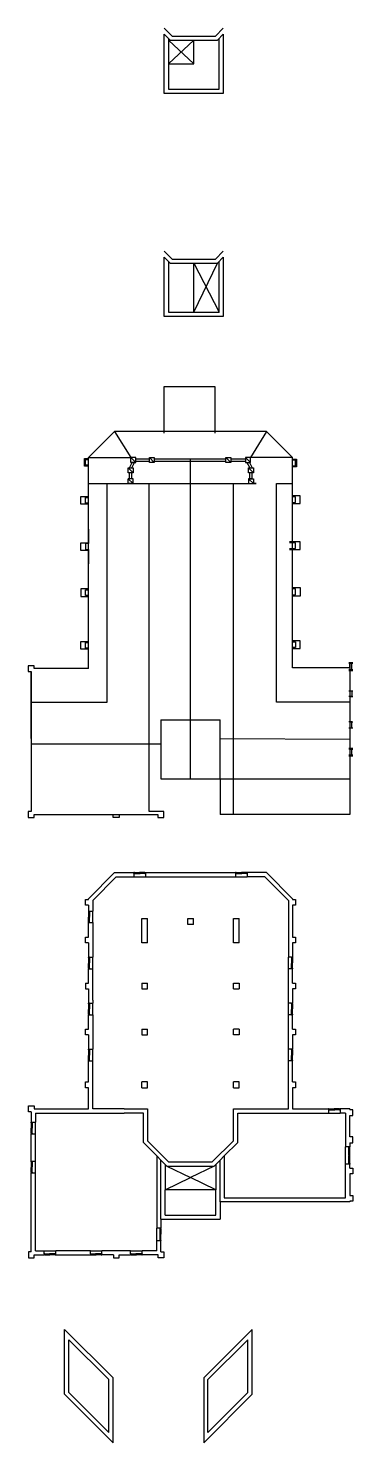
# Model space of a CAD drawing. Extents: x 1960 to 2047, y 2801 to 3019.
# Drawn here: x 2004.8 to 2027.8, y 2918.5 to 3018.9 of the extents above; entities that cross this region are included whole.
import ezdxf

# ---------------------------------------------------------------- set-up
doc = ezdxf.new("R2010")
doc.units = 0

msp = doc.modelspace()

# ---------------------------------------------------------------- linework, layer by layer
for p, q in [((2014.45, 3018.92), (2015, 3018.37)), ((2014.45, 3014.3), (2014.45, 3018.5)), ((2014.45, 3018.5), (2014.87, 3018.07)), ((2018.09, 3018.37), (2018.64, 3018.92)), ((2018.22, 3018.07), (2018.64, 3018.5)), ((2018.64, 3018.5), (2018.64, 3014.3)), ((2014.75, 3018.19), (2014.75, 3014.6)), ((2014.75, 3018.07), (2016.54, 3016.4)), ((2014.75, 3016.4), (2016.54, 3018.07)), ((2014.87, 3018.07), (2018.22, 3018.07)), ((2015, 3018.37), (2018.09, 3018.37)), ((2016.54, 3016.4), (2016.54, 3018.07)), ((2018.34, 3014.6), (2018.34, 3018.19)), ((2014.75, 3016.4), (2016.54, 3016.4)), ((2014.75, 3014.6), (2018.34, 3014.6)), ((2018.64, 3014.3), (2014.45, 3014.3)), ((2018.64, 3014.3), (2018.64, 3014.3)), ((2014.45, 3003.09), (2015, 3002.54)), ((2014.45, 2998.47), (2014.45, 3002.67)), ((2014.45, 3002.67), (2014.87, 3002.24)), ((2014.75, 3002.36), (2014.75, 2998.77)), ((2015, 3002.54), (2018.09, 3002.54)), ((2018.09, 3002.54), (2018.64, 3003.09)), ((2018.64, 3002.67), (2018.22, 3002.24)), ((2018.34, 2998.77), (2018.34, 3002.36)), ((2018.64, 3002.67), (2018.64, 2998.47)), ((2014.87, 3002.24), (2018.22, 3002.24)), ((2016.54, 2998.77), (2016.54, 3002.24)), ((2016.54, 2998.77), (2018.22, 3002.24)), ((2016.54, 3002.24), (2018.34, 2998.77)), ((2018.64, 2998.47), (2014.45, 2998.47)), ((2014.75, 2998.77), (2018.34, 2998.77)), ((2014.45, 2990.18, 40.54), (2014.45, 2993.5, 40.54)), ((2014.45, 2993.5, 40.54), (2018.04, 2993.5, 40.54)), ((2018.04, 2993.5, 40.54), (2018.04, 2990.18, 40.54)), ((2010.91, 2990.3, 40.54), (2009.06, 2988.45, 40.54)), ((2021.71, 2990.3, 40.54), (2010.91, 2990.3, 40.54)), ((2010.91, 2990.3, 40.54), (2012.08, 2988.45, 40.54)), ((2021.71, 2990.3, 40.54), (2020.56, 2988.45, 40.54)), ((2021.71, 2990.3, 40.54), (2023.56, 2988.45, 40.54)), ((2008.79, 2987.84, 40.54), (2008.79, 2988.38, 40.54)), ((2008.79, 2988.38, 40.54), (2009.06, 2988.38, 40.54)), ((2008.86, 2987.91, 40.54), (2008.86, 2988.32, 40.54)), ((2008.86, 2988.32, 40.54), (2009.06, 2988.32, 40.54)), ((2009.06, 2988.32, 40.54), (2009.06, 2988.45, 40.54)), ((2009.06, 2973.47, 40.54), (2009.06, 2988.45, 40.54)), ((2009.06, 2988.45, 40.54), (2012.08, 2988.45, 40.54)), ((2009.06, 2988.32, 40.54), (2009.06, 2988.38, 40.54)), ((2012.08, 2988.1, 40.54), (2012.08, 2988.45, 40.54)), ((2012.08, 2988.45, 40.54), (2012.43, 2988.1, 40.54)), ((2012.43, 2988.45, 40.54), (2012.08, 2988.45, 40.54)), ((2012.43, 2988.1, 40.54), (2012.43, 2988.45, 40.54)), ((2012.43, 2988.36, 40.54), (2013.39, 2988.36, 40.54)), ((2013.39, 2988.1, 40.54), (2013.39, 2988.45, 40.54)), ((2013.39, 2988.45, 40.54), (2013.73, 2988.45, 40.54)), ((2013.73, 2988.1, 40.54), (2013.39, 2988.45, 40.54)), ((2013.73, 2988.45, 40.54), (2013.73, 2988.28, 40.54)), ((2013.73, 2988.45, 40.54), (2013.73, 2988.1, 40.54)), ((2013.73, 2988.36, 40.54), (2018.82, 2988.36, 40.54)), ((2013.73, 2988.28, 40.54), (2013.73, 2988.1, 40.54)), ((2016.31, 2965.64, 40.54), (2016.31, 2988.33, 40.54)), ((2018.82, 2988.1, 40.54), (2018.82, 2988.45, 40.54)), ((2018.82, 2988.45, 40.54), (2019.17, 2988.45, 40.54)), ((2018.82, 2988.45, 40.54), (2019.17, 2988.1, 40.54)), ((2019.17, 2988.45, 40.54), (2019.17, 2988.1, 40.54)), ((2019.17, 2988.45, 40.54), (2019.17, 2988.45, 40.54)), ((2019.17, 2988.36, 40.54), (2020.22, 2988.36, 40.54)), ((2020.22, 2988.45, 40.54), (2020.22, 2988.1, 40.54)), ((2020.56, 2988.45, 40.54), (2020.22, 2988.45, 40.54)), ((2020.22, 2988.45, 40.54), (2020.56, 2988.1, 40.54)), ((2020.56, 2988.1, 40.54), (2020.56, 2988.45, 40.54)), ((2023.56, 2988.45, 40.54), (2020.56, 2988.45, 40.54)), ((2023.56, 2988.33, 40.54), (2023.56, 2988.45, 40.54)), ((2023.56, 2973.53, 40.54), (2023.56, 2988.33, 40.54)), ((2023.56, 2988.33, 40.54), (2023.83, 2988.33, 40.54)), ((2023.83, 2988.33, 40.54), (2023.83, 2987.78, 40.54)), ((2009.06, 2987.84, 40.54), (2008.79, 2987.84, 40.54)), ((2009.06, 2987.91, 40.54), (2008.86, 2987.91, 40.54)), ((2009.06, 2985.61, 40.54), (2009.06, 2987.91, 40.54)), ((2011.88, 2987.36, 40.54), (2011.88, 2987.71, 40.54)), ((2011.88, 2987.71, 40.54), (2012.05, 2987.71, 40.54)), ((2011.88, 2987.71, 40.54), (2012.23, 2987.36, 40.54)), ((2011.88, 2987.71, 40.54), (2012.23, 2987.71, 40.54)), ((2012.05, 2987.36, 40.54), (2011.88, 2987.36, 40.54)), ((2012.23, 2987.36, 40.54), (2011.88, 2987.36, 40.54)), ((2011.97, 2987.71, 40.54), (2012.17, 2988.1, 40.54)), ((2011.97, 2986.94, 40.54), (2011.97, 2987.36, 40.54)), ((2012.05, 2987.71, 40.54), (2012.23, 2987.71, 40.54)), ((2012.08, 2988.1, 40.54), (2012.25, 2988.1, 40.54)), ((2012.43, 2988.1, 40.54), (2012.08, 2988.1, 40.54)), ((2012.14, 2987.71, 40.54), (2012.34, 2988.1, 40.54)), ((2012.14, 2986.94, 40.54), (2012.14, 2987.36, 40.54)), ((2012.23, 2987.71, 40.54), (2012.23, 2987.36, 40.54)), ((2012.25, 2988.1, 40.54), (2012.43, 2988.1, 40.54)), ((2012.43, 2988.19, 40.54), (2013.39, 2988.19, 40.54)), ((2013.73, 2988.1, 40.54), (2013.39, 2988.1, 40.54)), ((2013.73, 2988.19, 40.54), (2018.82, 2988.19, 40.54)), ((2019.17, 2988.1, 40.54), (2018.82, 2988.1, 40.54)), ((2019.17, 2988.19, 40.54), (2020.22, 2988.19, 40.54)), ((2020.22, 2988.1, 40.54), (2020.56, 2988.1, 40.54)), ((2020.32, 2988.1, 40.54), (2020.52, 2987.71, 40.54)), ((2020.44, 2987.36, 40.54), (2020.44, 2987.71, 40.54)), ((2020.44, 2987.71, 40.54), (2020.78, 2987.71, 40.54)), ((2020.78, 2987.36, 40.54), (2020.44, 2987.71, 40.54)), ((2020.78, 2987.36, 40.54), (2020.44, 2987.36, 40.54)), ((2020.5, 2988.1, 40.54), (2020.7, 2987.71, 40.54)), ((2020.52, 2986.94, 40.54), (2020.52, 2987.36, 40.54)), ((2020.7, 2986.94, 40.54), (2020.7, 2987.36, 40.54)), ((2020.78, 2987.71, 40.54), (2020.78, 2987.36, 40.54)), ((2020.78, 2987.71, 40.54), (2020.78, 2987.71, 40.54)), ((2023.76, 2988.26, 40.54), (2023.56, 2988.26, 40.54)), ((2023.56, 2987.85, 40.54), (2023.76, 2987.85, 40.54)), ((2023.83, 2987.78, 40.54), (2023.56, 2987.78, 40.54)), ((2023.76, 2987.85, 40.54), (2023.76, 2988.26, 40.54)), ((2009.06, 2986.6, 40.54), (2011.81, 2986.6, 40.54)), ((2010.39, 2971.09, 40.54), (2010.39, 2986.6, 40.54)), ((2011.81, 2986.6, 40.54), (2020.98, 2986.6, 40.54)), ((2011.88, 2986.6, 40.54), (2011.88, 2986.94, 40.54)), ((2012.23, 2986.94, 40.54), (2011.88, 2986.94, 40.54)), ((2012.23, 2986.6, 40.54), (2011.88, 2986.94, 40.54)), ((2012.23, 2986.6, 40.54), (2011.88, 2986.6, 40.54)), ((2012.23, 2986.6, 40.54), (2012.23, 2986.94, 40.54)), ((2013.38, 2963.31, 40.54), (2013.38, 2986.6, 40.54)), ((2019.37, 2963.1, 40.54), (2019.37, 2986.6, 40.54)), ((2020.44, 2986.94, 40.54), (2020.44, 2986.6, 40.54)), ((2020.61, 2986.94, 40.54), (2020.44, 2986.94, 40.54)), ((2020.44, 2986.94, 40.54), (2020.78, 2986.6, 40.54)), ((2020.44, 2986.94, 40.54), (2020.78, 2986.94, 40.54)), ((2020.44, 2986.6, 40.54), (2020.78, 2986.6, 40.54)), ((2020.78, 2986.94, 40.54), (2020.78, 2986.6, 40.54)), ((2020.98, 2986.6, 40.54), (2020.81, 2986.6, 40.54)), ((2022.41, 2971.09, 40.54), (2022.41, 2986.6, 40.54)), ((2022.41, 2986.6, 40.54), (2023.56, 2986.6, 40.54)), ((2008.52, 2985.13, 40.54), (2008.52, 2985.68, 40.54)), ((2008.52, 2985.68, 40.54), (2009.06, 2985.68, 40.54)), ((2008.86, 2985.2, 40.54), (2008.86, 2985.61, 40.54)), ((2008.86, 2985.61, 40.54), (2009.06, 2985.61, 40.54)), ((2024.1, 2985.73, 40.54), (2023.56, 2985.73, 40.54)), ((2023.76, 2985.66, 40.54), (2023.56, 2985.66, 40.54)), ((2023.76, 2985.25, 40.54), (2023.76, 2985.66, 40.54)), ((2024.1, 2985.19, 40.54), (2024.1, 2985.73, 40.54)), ((2009.06, 2985.13, 40.54), (2008.52, 2985.13, 40.54)), ((2009.06, 2985.2, 40.54), (2008.86, 2985.2, 40.54)), ((2009.06, 2984.18, 40.54), (2009.06, 2985.2, 40.54)), ((2023.56, 2985.25, 40.54), (2023.76, 2985.25, 40.54)), ((2023.56, 2985.19, 40.54), (2024.1, 2985.19, 40.54)), ((2009.06, 2983.36, 40.54), (2009.06, 2982.34, 40.54)), ((2008.52, 2981.86, 40.54), (2008.52, 2982.4, 40.54)), ((2008.52, 2982.4, 40.54), (2009.06, 2982.4, 40.54)), ((2009.06, 2982.34, 40.54), (2008.86, 2982.34, 40.54)), ((2008.86, 2982.34, 40.54), (2008.86, 2981.93, 40.54)), ((2024.1, 2982.46, 40.54), (2023.35, 2982.46, 40.54)), ((2023.76, 2982.39, 40.54), (2023.35, 2982.39, 40.54)), ((2023.76, 2981.98, 40.54), (2023.76, 2982.39, 40.54)), ((2024.1, 2981.91, 40.54), (2024.1, 2982.46, 40.54)), ((2009.06, 2981.86, 40.54), (2008.52, 2981.86, 40.54)), ((2008.86, 2981.93, 40.54), (2009.06, 2981.93, 40.54)), ((2009.06, 2981.93, 40.54), (2009.06, 2981.12, 40.54)), ((2023.35, 2981.98, 40.54), (2023.76, 2981.98, 40.54)), ((2023.35, 2981.91, 40.54), (2024.1, 2981.91, 40.54)), ((2009.06, 2981.12, 40.54), (2009.06, 2980.91, 40.54)), ((2009.06, 2979.06, 40.54), (2009.06, 2980.08, 40.54)), ((2009.06, 2979.13, 40.54), (2008.52, 2979.13, 40.54)), ((2008.52, 2979.13, 40.54), (2008.52, 2978.59, 40.54)), ((2008.52, 2978.59, 40.54), (2009.06, 2978.59, 40.54)), ((2008.86, 2978.65, 40.54), (2008.86, 2979.06, 40.54)), ((2008.86, 2979.06, 40.54), (2009.06, 2979.06, 40.54)), ((2009.06, 2978.65, 40.54), (2008.86, 2978.65, 40.54)), ((2009.06, 2977.63, 40.54), (2009.06, 2978.65, 40.54)), ((2024.11, 2979.19, 40.54), (2023.56, 2979.19, 40.54)), ((2023.77, 2979.12, 40.54), (2023.56, 2979.12, 40.54)), ((2023.56, 2978.71, 40.54), (2023.77, 2978.71, 40.54)), ((2023.56, 2978.64, 40.54), (2024.11, 2978.64, 40.54)), ((2023.77, 2978.71, 40.54), (2023.77, 2979.12, 40.54)), ((2024.11, 2978.64, 40.54), (2024.11, 2979.19, 40.54)), ((2009.06, 2975.32, 40.54), (2009.06, 2976.81, 40.54)), ((2008.52, 2974.84, 40.54), (2008.52, 2975.38, 40.54)), ((2008.52, 2975.38, 40.54), (2009.06, 2975.38, 40.54)), ((2008.86, 2974.91, 40.54), (2008.86, 2975.32, 40.54)), ((2008.86, 2975.32, 40.54), (2009.06, 2975.32, 40.54)), ((2024.1, 2975.44, 40.54), (2023.56, 2975.44, 40.54)), ((2023.56, 2975.37, 40.54), (2023.76, 2975.37, 40.54)), ((2023.76, 2975.37, 40.54), (2023.76, 2974.96, 40.54)), ((2024.1, 2974.89, 40.54), (2024.1, 2975.44, 40.54)), ((2009.06, 2974.84, 40.54), (2008.52, 2974.84, 40.54)), ((2009.06, 2974.91, 40.54), (2008.86, 2974.91, 40.54)), ((2023.76, 2974.96, 40.54), (2023.56, 2974.96, 40.54)), ((2023.56, 2974.89, 40.54), (2024.1, 2974.89, 40.54)), ((2005.21, 2973.67, 40.54), (2004.79, 2973.67, 40.54)), ((2004.79, 2973.67, 40.54), (2004.79, 2973.26, 40.54)), ((2004.79, 2973.26, 40.54), (2005, 2973.26, 40.54)), ((2005, 2973.26, 40.54), (2005, 2963.31, 40.54)), ((2005, 2968.5, 40.54), (2005, 2973.26, 40.54)), ((2005.21, 2973.47, 40.54), (2005.21, 2973.67, 40.54)), ((2009.06, 2973.47, 40.54), (2005.21, 2973.47, 40.54)), ((2027.62, 2973.53, 40.54), (2023.56, 2973.53, 40.54)), ((2027.55, 2973.89, 40.54), (2027.83, 2973.89, 40.54)), ((2027.76, 2973.82, 40.54), (2027.55, 2973.82, 40.54)), ((2027.55, 2973.41, 40.54), (2027.76, 2973.41, 40.54)), ((2027.55, 2973.34, 40.54), (2027.83, 2973.34, 40.54)), ((2027.62, 2973.82, 40.54), (2027.62, 2963.1, 40.54)), ((2027.83, 2973.82, 40.54), (2027.62, 2973.82, 40.54)), ((2027.62, 2973.53, 40.54), (2027.62, 2973.82, 40.54)), ((2027.62, 2973.41, 40.54), (2027.83, 2973.41, 40.54)), ((2027.76, 2973.41, 40.54), (2027.76, 2973.82, 40.54)), ((2027.55, 2971.89, 40.54), (2027.76, 2971.89, 40.54)), ((2027.76, 2971.48, 40.54), (2027.55, 2971.48, 40.54)), ((2027.62, 2971.89, 40.54), (2027.83, 2971.89, 40.54)), ((2027.62, 2971.48, 40.54), (2027.83, 2971.48, 40.54)), ((2027.76, 2971.89, 40.54), (2027.76, 2971.48, 40.54)), ((2005, 2971.09, 40.54), (2010.39, 2971.09, 40.54)), ((2027.62, 2971.09, 40.54), (2022.41, 2971.09, 40.54)), ((2014.21, 2969.83, 40.54), (2014.21, 2965.64, 40.54)), ((2014.21, 2969.83, 40.54), (2018.41, 2969.83, 40.54)), ((2018.41, 2965.64, 40.54), (2018.41, 2969.83, 40.54)), ((2027.76, 2969.68, 40.54), (2027.55, 2969.68, 40.54)), ((2027.55, 2969.27, 40.54), (2027.76, 2969.27, 40.54)), ((2027.62, 2969.68, 40.54), (2027.83, 2969.68, 40.54)), ((2027.62, 2969.27, 40.54), (2027.83, 2969.27, 40.54)), ((2027.76, 2969.27, 40.54), (2027.76, 2969.68, 40.54)), ((2018.41, 2968.5, 40.54), (2027.62, 2968.46, 40.54)), ((2005, 2968.12, 40.54), (2014.21, 2968.12, 40.54)), ((2027.55, 2967.81, 40.54), (2027.83, 2967.81, 40.54)), ((2027.76, 2967.75, 40.54), (2027.55, 2967.75, 40.54)), ((2027.55, 2967.34, 40.54), (2027.76, 2967.34, 40.54)), ((2027.55, 2967.27, 40.54), (2027.83, 2967.27, 40.54)), ((2027.62, 2967.75, 40.54), (2027.83, 2967.75, 40.54)), ((2027.62, 2967.34, 40.54), (2027.83, 2967.34, 40.54)), ((2027.76, 2967.34, 40.54), (2027.76, 2967.75, 40.54)), ((2014.21, 2965.64, 40.54), (2018.41, 2965.64, 40.54)), ((2018.41, 2965.64, 40.54), (2027.62, 2965.64, 40.54)), ((2018.41, 2965.64, 40.54), (2018.41, 2963.1, 40.54)), ((2005, 2963.31, 40.54), (2004.79, 2963.31, 40.54)), ((2004.79, 2963.31, 40.54), (2004.79, 2962.9, 40.54)), ((2014.42, 2963.31, 40.54), (2013.38, 2963.31, 40.54)), ((2014.42, 2962.9, 40.54), (2014.42, 2963.31, 40.54)), ((2004.79, 2962.9, 40.54), (2005.21, 2962.9, 40.54)), ((2005.21, 2962.9, 40.54), (2005.21, 2963.1, 40.54)), ((2005.21, 2963.1, 40.54), (2014, 2963.1, 40.54)), ((2010.83, 2962.9, 40.54), (2010.83, 2963.1, 40.54)), ((2011.25, 2962.9, 40.54), (2010.83, 2962.9, 40.54)), ((2011.25, 2963.1, 40.54), (2011.25, 2962.9, 40.54)), ((2014, 2963.1, 40.54), (2014, 2962.9, 40.54)), ((2014, 2962.9, 40.54), (2014.42, 2962.9, 40.54)), ((2019.37, 2963.1, 40.54), (2018.41, 2963.1, 40.54)), ((2027.62, 2963.1, 40.54), (2019.37, 2963.1, 40.54)), ((2009.06, 2957.13, 36.68), (2010.91, 2958.98, 36.68)), ((2009.37, 2957.01, 36.68), (2011.04, 2958.68, 36.68)), ((2010.91, 2958.98, 36.68), (2012.29, 2958.98, 36.68)), ((2011.04, 2958.68, 36.68), (2012.29, 2958.68, 36.68)), ((2012.33, 2958.98, 36.68), (2012.29, 2958.98, 36.68)), ((2012.29, 2958.92, 36.68), (2012.29, 2958.98, 36.68)), ((2012.33, 2958.92, 36.68), (2012.29, 2958.92, 36.68)), ((2012.29, 2958.92, 36.68), (2012.29, 2958.68, 36.68)), ((2012.29, 2958.68, 36.68), (2013.12, 2958.68, 36.68)), ((2012.33, 2958.98, 36.68), (2012.33, 2958.92, 36.68)), ((2012.33, 2958.98, 36.68), (2012.67, 2958.98, 36.68)), ((2012.33, 2958.92, 36.68), (2012.67, 2958.92, 36.68)), ((2012.67, 2958.98, 36.68), (2012.67, 2958.92, 36.68)), ((2012.67, 2958.98, 36.68), (2012.7, 2958.98, 36.68)), ((2012.67, 2958.92, 36.68), (2012.7, 2958.92, 36.68)), ((2012.74, 2958.98, 36.68), (2012.7, 2958.98, 36.68)), ((2012.7, 2958.98, 36.68), (2012.7, 2958.92, 36.68)), ((2012.7, 2958.92, 36.68), (2012.74, 2958.92, 36.68)), ((2012.74, 2958.98, 36.68), (2012.74, 2958.92, 36.68)), ((2013.08, 2958.98, 36.68), (2012.74, 2958.98, 36.68)), ((2013.08, 2958.92, 36.68), (2012.74, 2958.92, 36.68)), ((2013.08, 2958.98, 36.68), (2013.08, 2958.92, 36.68)), ((2013.08, 2958.98, 36.68), (2013.12, 2958.98, 36.68)), ((2013.08, 2958.92, 36.68), (2013.12, 2958.92, 36.68)), ((2013.12, 2958.92, 36.68), (2013.12, 2958.98, 36.68)), ((2013.12, 2958.98, 36.68), (2019.51, 2958.98, 36.68)), ((2013.12, 2958.92, 36.68), (2013.12, 2958.68, 36.68)), ((2013.12, 2958.68, 36.68), (2019.51, 2958.68, 36.68)), ((2019.55, 2958.98, 36.68), (2019.51, 2958.98, 36.68)), ((2019.51, 2958.98, 36.68), (2019.51, 2958.92, 36.68)), ((2019.51, 2958.92, 36.68), (2019.51, 2958.68, 36.68)), ((2019.55, 2958.92, 36.68), (2019.51, 2958.92, 36.68)), ((2019.51, 2958.68, 36.68), (2020.33, 2958.68, 36.68)), ((2019.55, 2958.98, 36.68), (2019.55, 2958.92, 36.68)), ((2019.55, 2958.98, 36.68), (2019.88, 2958.98, 36.68)), ((2019.55, 2958.92, 36.68), (2019.88, 2958.92, 36.68)), ((2019.88, 2958.98, 36.68), (2019.88, 2958.92, 36.68)), ((2019.88, 2958.98, 36.68), (2019.92, 2958.98, 36.68)), ((2019.88, 2958.92, 36.68), (2019.92, 2958.92, 36.68)), ((2019.96, 2958.98, 36.68), (2019.92, 2958.98, 36.68)), ((2019.92, 2958.98, 36.68), (2019.92, 2958.92, 36.68)), ((2019.92, 2958.92, 36.68), (2019.96, 2958.92, 36.68)), ((2019.96, 2958.98, 36.68), (2019.96, 2958.92, 36.68)), ((2020.29, 2958.98, 36.68), (2019.96, 2958.98, 36.68)), ((2020.29, 2958.92, 36.68), (2019.96, 2958.92, 36.68)), ((2020.33, 2958.98, 36.68), (2020.29, 2958.98, 36.68)), ((2020.29, 2958.98, 36.68), (2020.29, 2958.92, 36.68)), ((2020.29, 2958.92, 36.68), (2020.33, 2958.92, 36.68)), ((2021.71, 2958.98, 36.68), (2020.33, 2958.98, 36.68)), ((2020.33, 2958.98, 36.68), (2020.33, 2958.92, 36.68)), ((2020.33, 2958.92, 36.68), (2020.33, 2958.68, 36.68)), ((2021.58, 2958.68, 36.68), (2020.33, 2958.68, 36.68)), ((2021.58, 2958.68, 36.68), (2023.26, 2957.01, 36.68)), ((2023.56, 2957.13, 36.68), (2021.71, 2958.98, 36.68)), ((2008.86, 2956.66, 36.68), (2008.86, 2957.07, 36.68)), ((2008.86, 2957.07, 36.68), (2009.06, 2957.07, 36.68)), ((2009.06, 2956.66, 36.68), (2008.86, 2956.66, 36.68)), ((2009.06, 2957.07, 36.68), (2009.06, 2957.13, 36.68)), ((2009.06, 2956.66, 36.68), (2009.06, 2956.25, 36.68)), ((2009.06, 2956.25, 36.68), (2009.06, 2956.22, 36.68)), ((2009.06, 2956.25, 36.68), (2009.13, 2956.25, 36.68)), ((2009.13, 2956.22, 36.68), (2009.06, 2956.22, 36.68)), ((2009.06, 2956.22, 36.68), (2009.06, 2955.88, 36.68)), ((2009.13, 2956.25, 36.68), (2009.37, 2956.25, 36.68)), ((2009.13, 2956.22, 36.68), (2009.13, 2956.25, 36.68)), ((2009.13, 2956.22, 36.68), (2009.13, 2955.88, 36.68)), ((2009.37, 2957.01, 36.68), (2009.37, 2956.25, 36.68)), ((2009.37, 2955.43, 36.68), (2009.37, 2956.25, 36.68)), ((2023.26, 2957.01, 36.68), (2023.26, 2952.98, 36.68)), ((2023.56, 2957.13, 36.68), (2023.56, 2957.07, 36.68)), ((2023.56, 2957.07, 36.68), (2023.77, 2957.07, 36.68)), ((2023.77, 2956.66, 36.68), (2023.56, 2956.66, 36.68)), ((2023.56, 2956.66, 36.68), (2023.56, 2954.41, 36.68)), ((2023.77, 2957.07, 36.68), (2023.77, 2956.66, 36.68)), ((2009.13, 2955.88, 36.68), (2009.06, 2955.88, 36.68)), ((2009.06, 2955.88, 36.68), (2009.06, 2955.84, 36.68)), ((2009.06, 2955.84, 36.68), (2009.06, 2955.81, 36.68)), ((2009.13, 2955.84, 36.68), (2009.06, 2955.84, 36.68)), ((2009.13, 2955.81, 36.68), (2009.06, 2955.81, 36.68)), ((2009.06, 2955.47, 36.68), (2009.06, 2955.81, 36.68)), ((2009.13, 2955.47, 36.68), (2009.06, 2955.47, 36.68)), ((2009.06, 2955.47, 36.68), (2009.06, 2955.43, 36.68)), ((2009.06, 2955.43, 36.68), (2009.13, 2955.43, 36.68)), ((2009.06, 2954.41, 36.68), (2009.06, 2955.43, 36.68)), ((2009.13, 2955.84, 36.68), (2009.13, 2955.88, 36.68)), ((2009.13, 2955.84, 36.68), (2009.13, 2955.81, 36.68)), ((2009.13, 2955.47, 36.68), (2009.13, 2955.81, 36.68)), ((2009.13, 2955.47, 36.68), (2009.13, 2955.43, 36.68)), ((2009.13, 2955.43, 36.68), (2009.37, 2955.43, 36.68)), ((2009.37, 2955.43, 36.68), (2009.37, 2952.98, 36.68)), ((2012.86, 2954, 36.68), (2012.86, 2955.72, 36.68)), ((2012.86, 2955.72, 36.68), (2013.27, 2955.72, 36.68)), ((2013.27, 2954, 36.68), (2013.27, 2955.72, 36.68)), ((2016.11, 2955.31, 36.68), (2016.11, 2955.72, 36.68)), ((2016.11, 2955.72, 36.68), (2016.52, 2955.72, 36.68)), ((2016.52, 2955.31, 36.68), (2016.11, 2955.31, 36.68)), ((2016.52, 2955.31, 36.68), (2016.52, 2955.72, 36.68)), ((2019.36, 2954, 36.68), (2019.36, 2955.72, 36.68)), ((2019.36, 2955.72, 36.68), (2019.77, 2955.72, 36.68)), ((2019.77, 2954, 36.68), (2019.77, 2955.72, 36.68)), ((2008.86, 2954, 36.68), (2008.86, 2954.41, 36.68)), ((2008.86, 2954.41, 36.68), (2009.06, 2954.41, 36.68)), ((2023.56, 2954.41, 36.68), (2023.77, 2954.41, 36.68)), ((2023.77, 2954.41, 36.68), (2023.77, 2954, 36.68)), ((2009.06, 2954, 36.68), (2008.86, 2954, 36.68)), ((2009.06, 2954, 36.68), (2009.06, 2952.98, 36.68)), ((2013.27, 2954, 36.68), (2012.86, 2954, 36.68)), ((2019.77, 2954, 36.68), (2019.36, 2954, 36.68)), ((2023.77, 2954, 36.68), (2023.56, 2954, 36.68)), ((2023.56, 2954, 36.68), (2023.56, 2952.98, 36.68)), ((2009.13, 2952.98, 36.68), (2009.06, 2952.98, 36.68)), ((2009.06, 2952.95, 36.68), (2009.06, 2952.98, 36.68)), ((2009.13, 2952.95, 36.68), (2009.06, 2952.95, 36.68)), ((2009.06, 2952.95, 36.68), (2009.06, 2952.61, 36.68)), ((2009.13, 2952.61, 36.68), (2009.06, 2952.61, 36.68)), ((2009.06, 2952.61, 36.68), (2009.06, 2952.57, 36.68)), ((2009.13, 2952.57, 36.68), (2009.06, 2952.57, 36.68)), ((2009.06, 2952.57, 36.68), (2009.06, 2952.54, 36.68)), ((2009.13, 2952.54, 36.68), (2009.06, 2952.54, 36.68)), ((2009.06, 2952.2, 36.68), (2009.06, 2952.54, 36.68)), ((2009.13, 2952.2, 36.68), (2009.06, 2952.2, 36.68)), ((2009.06, 2952.2, 36.68), (2009.06, 2952.16, 36.68)), ((2009.06, 2952.16, 36.68), (2009.13, 2952.16, 36.68)), ((2009.06, 2951.14, 36.68), (2009.06, 2952.16, 36.68)), ((2009.13, 2952.95, 36.68), (2009.13, 2952.98, 36.68)), ((2009.13, 2952.98, 36.68), (2009.37, 2952.98, 36.68)), ((2009.13, 2952.95, 36.68), (2009.13, 2952.61, 36.68)), ((2009.13, 2952.61, 36.68), (2009.13, 2952.57, 36.68)), ((2009.13, 2952.54, 36.68), (2009.13, 2952.57, 36.68)), ((2009.13, 2952.2, 36.68), (2009.13, 2952.54, 36.68)), ((2009.13, 2952.2, 36.68), (2009.13, 2952.16, 36.68)), ((2009.13, 2952.16, 36.68), (2009.37, 2952.16, 36.68)), ((2009.37, 2952.16, 36.68), (2009.37, 2952.98, 36.68)), ((2009.37, 2949.93, 36.68), (2009.37, 2952.16, 36.68)), ((2023.26, 2952.16, 36.68), (2023.26, 2952.98, 36.68)), ((2023.49, 2952.98, 36.68), (2023.26, 2952.98, 36.68)), ((2023.49, 2952.16, 36.68), (2023.26, 2952.16, 36.68)), ((2023.26, 2949.71, 36.68), (2023.26, 2952.16, 36.68)), ((2023.49, 2952.98, 36.68), (2023.49, 2952.95, 36.68)), ((2023.49, 2952.98, 36.68), (2023.56, 2952.98, 36.68)), ((2023.56, 2952.95, 36.68), (2023.49, 2952.95, 36.68)), ((2023.49, 2952.95, 36.68), (2023.49, 2952.61, 36.68)), ((2023.56, 2952.61, 36.68), (2023.49, 2952.61, 36.68)), ((2023.49, 2952.61, 36.68), (2023.49, 2952.57, 36.68)), ((2023.56, 2952.57, 36.68), (2023.49, 2952.57, 36.68)), ((2023.49, 2952.57, 36.68), (2023.49, 2952.54, 36.68)), ((2023.56, 2952.54, 36.68), (2023.49, 2952.54, 36.68)), ((2023.49, 2952.2, 36.68), (2023.49, 2952.54, 36.68)), ((2023.56, 2952.2, 36.68), (2023.49, 2952.2, 36.68)), ((2023.49, 2952.2, 36.68), (2023.49, 2952.16, 36.68)), ((2023.56, 2952.16, 36.68), (2023.49, 2952.16, 36.68)), ((2023.56, 2952.95, 36.68), (2023.56, 2952.98, 36.68)), ((2023.56, 2952.95, 36.68), (2023.56, 2952.61, 36.68)), ((2023.56, 2952.61, 36.68), (2023.56, 2952.57, 36.68)), ((2023.56, 2952.54, 36.68), (2023.56, 2952.57, 36.68)), ((2023.56, 2952.2, 36.68), (2023.56, 2952.54, 36.68)), ((2023.56, 2952.2, 36.68), (2023.56, 2952.16, 36.68)), ((2023.56, 2951.14, 36.68), (2023.56, 2952.16, 36.68)), ((2008.86, 2951.14, 36.68), (2008.86, 2950.73, 36.68)), ((2008.86, 2951.14, 36.68), (2009.06, 2951.14, 36.68)), ((2012.86, 2951.14, 36.68), (2012.86, 2950.73, 36.68)), ((2012.86, 2951.14, 36.68), (2013.27, 2951.14, 36.68)), ((2013.27, 2950.73, 36.68), (2013.27, 2951.14, 36.68)), ((2019.36, 2950.73, 36.68), (2019.36, 2951.14, 36.68)), ((2019.36, 2951.14, 36.68), (2019.77, 2951.14, 36.68)), ((2019.77, 2951.14, 36.68), (2019.77, 2950.73, 36.68)), ((2023.56, 2951.14, 36.68), (2023.77, 2951.14, 36.68)), ((2023.77, 2951.14, 36.68), (2023.77, 2950.73, 36.68)), ((2008.86, 2950.73, 36.68), (2009.06, 2950.73, 36.68)), ((2009.06, 2950.73, 36.68), (2009.06, 2949.93, 36.68)), ((2012.86, 2950.73, 36.68), (2013.27, 2950.73, 36.68)), ((2019.36, 2950.73, 36.68), (2019.77, 2950.73, 36.68)), ((2023.77, 2950.73, 36.68), (2023.56, 2950.73, 36.68)), ((2023.56, 2950.73, 36.68), (2023.56, 2949.71, 36.68)), ((2009.06, 2949.93, 36.68), (2009.06, 2949.71, 36.68)), ((2009.13, 2949.71, 36.68), (2009.06, 2949.71, 36.68)), ((2009.06, 2949.67, 36.68), (2009.06, 2949.71, 36.68)), ((2009.13, 2949.67, 36.68), (2009.06, 2949.67, 36.68)), ((2009.06, 2949.67, 36.68), (2009.06, 2949.34, 36.68)), ((2009.13, 2949.34, 36.68), (2009.06, 2949.34, 36.68)), ((2009.06, 2949.34, 36.68), (2009.06, 2949.3, 36.68)), ((2009.13, 2949.3, 36.68), (2009.06, 2949.3, 36.68)), ((2009.06, 2949.3, 36.68), (2009.06, 2949.26, 36.68)), ((2009.13, 2949.26, 36.68), (2009.06, 2949.26, 36.68)), ((2009.06, 2948.93, 36.68), (2009.06, 2949.26, 36.68)), ((2009.13, 2949.71, 36.68), (2009.37, 2949.71, 36.68)), ((2009.13, 2949.67, 36.68), (2009.13, 2949.71, 36.68)), ((2009.13, 2949.67, 36.68), (2009.13, 2949.34, 36.68)), ((2009.13, 2949.34, 36.68), (2009.13, 2949.3, 36.68)), ((2009.13, 2949.26, 36.68), (2009.13, 2949.3, 36.68)), ((2009.13, 2948.93, 36.68), (2009.13, 2949.26, 36.68)), ((2009.37, 2949.93, 36.68), (2009.37, 2949.71, 36.68)), ((2009.37, 2948.89, 36.68), (2009.37, 2949.71, 36.68)), ((2023.26, 2948.89, 36.68), (2023.26, 2949.71, 36.68)), ((2023.49, 2949.71, 36.68), (2023.26, 2949.71, 36.68)), ((2023.49, 2949.71, 36.68), (2023.56, 2949.71, 36.68)), ((2023.49, 2949.67, 36.68), (2023.49, 2949.71, 36.68)), ((2023.56, 2949.67, 36.68), (2023.49, 2949.67, 36.68)), ((2023.49, 2949.67, 36.68), (2023.49, 2949.34, 36.68)), ((2023.56, 2949.34, 36.68), (2023.49, 2949.34, 36.68)), ((2023.49, 2949.34, 36.68), (2023.49, 2949.3, 36.68)), ((2023.56, 2949.3, 36.68), (2023.49, 2949.3, 36.68)), ((2023.49, 2949.3, 36.68), (2023.49, 2949.26, 36.68)), ((2023.56, 2949.26, 36.68), (2023.49, 2949.26, 36.68)), ((2023.49, 2948.93, 36.68), (2023.49, 2949.26, 36.68)), ((2023.56, 2949.67, 36.68), (2023.56, 2949.71, 36.68)), ((2023.56, 2949.67, 36.68), (2023.56, 2949.34, 36.68)), ((2023.56, 2949.34, 36.68), (2023.56, 2949.3, 36.68)), ((2023.56, 2949.26, 36.68), (2023.56, 2949.3, 36.68)), ((2023.56, 2948.93, 36.68), (2023.56, 2949.26, 36.68)), ((2009.13, 2948.93, 36.68), (2009.06, 2948.93, 36.68)), ((2009.06, 2948.93, 36.68), (2009.06, 2948.89, 36.68)), ((2009.06, 2948.89, 36.68), (2009.13, 2948.89, 36.68)), ((2009.06, 2947.87, 36.68), (2009.06, 2948.89, 36.68)), ((2009.13, 2948.93, 36.68), (2009.13, 2948.89, 36.68)), ((2009.13, 2948.89, 36.68), (2009.37, 2948.89, 36.68)), ((2009.37, 2948.89, 36.68), (2009.37, 2946.44, 36.68)), ((2023.26, 2946.44, 36.68), (2023.26, 2948.89, 36.68)), ((2023.49, 2948.89, 36.68), (2023.26, 2948.89, 36.68)), ((2023.56, 2948.93, 36.68), (2023.49, 2948.93, 36.68)), ((2023.49, 2948.93, 36.68), (2023.49, 2948.89, 36.68)), ((2023.49, 2948.89, 36.68), (2023.56, 2948.89, 36.68)), ((2023.56, 2948.93, 36.68), (2023.56, 2948.89, 36.68)), ((2023.56, 2947.87, 36.68), (2023.56, 2948.89, 36.68)), ((2008.86, 2947.46, 36.68), (2008.86, 2947.87, 36.68)), ((2008.86, 2947.87, 36.68), (2009.06, 2947.87, 36.68)), ((2009.06, 2947.46, 36.68), (2008.86, 2947.46, 36.68)), ((2009.06, 2947.46, 36.68), (2009.06, 2946.44, 36.68)), ((2012.86, 2947.87, 36.68), (2012.86, 2947.46, 36.68)), ((2012.86, 2947.87, 36.68), (2013.27, 2947.87, 36.68)), ((2012.86, 2947.46, 36.68), (2013.27, 2947.46, 36.68)), ((2013.27, 2947.46, 36.68), (2013.27, 2947.87, 36.68)), ((2019.36, 2947.46, 36.68), (2019.36, 2947.87, 36.68)), ((2019.77, 2947.87, 36.68), (2019.36, 2947.87, 36.68)), ((2019.77, 2947.46, 36.68), (2019.36, 2947.46, 36.68)), ((2019.77, 2947.87, 36.68), (2019.77, 2947.46, 36.68)), ((2023.56, 2947.87, 36.68), (2023.77, 2947.87, 36.68)), ((2023.77, 2947.46, 36.68), (2023.56, 2947.46, 36.68)), ((2023.56, 2947.46, 36.68), (2023.56, 2946.44, 36.68)), ((2023.77, 2947.87, 36.68), (2023.77, 2947.46, 36.68)), ((2009.06, 2946.44, 36.68), (2009.13, 2946.44, 36.68)), ((2009.06, 2946.4, 36.68), (2009.06, 2946.44, 36.68)), ((2009.13, 2946.4, 36.68), (2009.06, 2946.4, 36.68)), ((2009.06, 2946.4, 36.68), (2009.06, 2946.06, 36.68)), ((2009.13, 2946.4, 36.68), (2009.13, 2946.44, 36.68)), ((2009.13, 2946.44, 36.68), (2009.37, 2946.44, 36.68)), ((2009.13, 2946.4, 36.68), (2009.13, 2946.06, 36.68)), ((2009.37, 2945.62, 36.68), (2009.37, 2946.44, 36.68)), ((2023.26, 2945.62, 36.68), (2023.26, 2946.44, 36.68)), ((2023.49, 2946.44, 36.68), (2023.26, 2946.44, 36.68)), ((2023.56, 2946.44, 36.68), (2023.49, 2946.44, 36.68)), ((2023.49, 2946.4, 36.68), (2023.49, 2946.44, 36.68)), ((2023.56, 2946.4, 36.68), (2023.49, 2946.4, 36.68)), ((2023.49, 2946.4, 36.68), (2023.49, 2946.06, 36.68)), ((2023.56, 2946.4, 36.68), (2023.56, 2946.44, 36.68)), ((2023.56, 2946.4, 36.68), (2023.56, 2946.06, 36.68)), ((2009.13, 2946.06, 36.68), (2009.06, 2946.06, 36.68)), ((2009.06, 2946.06, 36.68), (2009.06, 2946.03, 36.68)), ((2009.13, 2946.03, 36.68), (2009.06, 2946.03, 36.68)), ((2009.06, 2946.03, 36.68), (2009.06, 2945.99, 36.68)), ((2009.13, 2945.99, 36.68), (2009.06, 2945.99, 36.68)), ((2009.06, 2945.65, 36.68), (2009.06, 2945.99, 36.68)), ((2009.13, 2945.65, 36.68), (2009.06, 2945.65, 36.68)), ((2009.06, 2945.65, 36.68), (2009.06, 2945.62, 36.68)), ((2009.06, 2945.62, 36.68), (2009.13, 2945.62, 36.68)), ((2009.06, 2944.12, 36.68), (2009.06, 2945.62, 36.68)), ((2009.13, 2946.06, 36.68), (2009.13, 2946.03, 36.68)), ((2009.13, 2945.99, 36.68), (2009.13, 2946.03, 36.68)), ((2009.13, 2945.65, 36.68), (2009.13, 2945.99, 36.68)), ((2009.13, 2945.65, 36.68), (2009.13, 2945.62, 36.68)), ((2009.13, 2945.62, 36.68), (2009.37, 2945.62, 36.68)), ((2009.37, 2942.22, 36.68), (2009.37, 2945.62, 36.68)), ((2023.26, 2942.22, 36.68), (2023.26, 2945.62, 36.68)), ((2023.49, 2945.62, 36.68), (2023.26, 2945.62, 36.68)), ((2023.56, 2946.06, 36.68), (2023.49, 2946.06, 36.68)), ((2023.49, 2946.06, 36.68), (2023.49, 2946.03, 36.68)), ((2023.56, 2946.03, 36.68), (2023.49, 2946.03, 36.68)), ((2023.49, 2946.03, 36.68), (2023.49, 2945.99, 36.68)), ((2023.56, 2945.99, 36.68), (2023.49, 2945.99, 36.68)), ((2023.49, 2945.65, 36.68), (2023.49, 2945.99, 36.68)), ((2023.56, 2945.65, 36.68), (2023.49, 2945.65, 36.68)), ((2023.49, 2945.65, 36.68), (2023.49, 2945.62, 36.68)), ((2023.56, 2945.62, 36.68), (2023.49, 2945.62, 36.68)), ((2023.56, 2946.06, 36.68), (2023.56, 2946.03, 36.68)), ((2023.56, 2945.99, 36.68), (2023.56, 2946.03, 36.68)), ((2023.56, 2945.65, 36.68), (2023.56, 2945.99, 36.68)), ((2023.56, 2945.65, 36.68), (2023.56, 2945.62, 36.68)), ((2023.56, 2944.12, 36.68), (2023.56, 2945.62, 36.68)), ((2008.86, 2943.71, 36.68), (2008.86, 2944.12, 36.68)), ((2008.86, 2944.12, 36.68), (2009.06, 2944.12, 36.68)), ((2013.27, 2944.12, 36.68), (2012.86, 2944.12, 36.68)), ((2012.86, 2943.71, 36.68), (2012.86, 2944.12, 36.68)), ((2013.27, 2943.71, 36.68), (2013.27, 2944.12, 36.68)), ((2019.77, 2944.12, 36.68), (2019.36, 2944.12, 36.68)), ((2019.36, 2943.71, 36.68), (2019.36, 2944.12, 36.68)), ((2019.77, 2943.71, 36.68), (2019.77, 2944.12, 36.68)), ((2023.56, 2944.12, 36.68), (2023.77, 2944.12, 36.68)), ((2023.77, 2944.12, 36.68), (2023.77, 2943.71, 36.68)), ((2009.06, 2943.71, 36.68), (2008.86, 2943.71, 36.68)), ((2009.06, 2942.22, 36.68), (2009.06, 2943.71, 36.68)), ((2012.86, 2943.71, 36.68), (2013.27, 2943.71, 36.68)), ((2019.36, 2943.71, 36.68), (2019.77, 2943.71, 36.68)), ((2023.77, 2943.71, 36.68), (2023.56, 2943.71, 36.68)), ((2023.56, 2943.71, 36.68), (2023.56, 2942.22, 36.68)), ((2004.8, 2942.01, 36.68), (2004.8, 2942.42, 36.68)), ((2004.8, 2942.42, 36.68), (2005.21, 2942.42, 36.68)), ((2005.21, 2942.42, 36.68), (2005.21, 2942.22, 36.68)), ((2005.21, 2942.22, 36.68), (2009.06, 2942.22, 36.68)), ((2011.61, 2942.22, 36.68), (2009.37, 2942.22, 36.68)), ((2011.61, 2942.22, 36.68), (2013.27, 2942.22, 36.68)), ((2013.27, 2942.22, 36.68), (2013.27, 2939.94, 36.68)), ((2019.36, 2939.94, 36.68), (2019.36, 2942.22, 36.68)), ((2019.36, 2942.22, 36.68), (2021.9, 2942.22, 36.68)), ((2021.9, 2942.22, 36.68), (2023.26, 2942.22, 36.68)), ((2023.56, 2942.22, 36.68), (2026.1, 2942.22, 36.68)), ((2026.14, 2942.22, 36.68), (2026.1, 2942.22, 36.68)), ((2026.1, 2942.22, 36.68), (2026.1, 2942.15, 36.68)), ((2026.14, 2942.15, 36.68), (2026.1, 2942.15, 36.68)), ((2026.1, 2942.15, 36.68), (2026.1, 2941.91, 36.68)), ((2026.14, 2942.22, 36.68), (2026.14, 2942.15, 36.68)), ((2026.14, 2942.22, 36.68), (2026.48, 2942.22, 36.68)), ((2026.14, 2942.15, 36.68), (2026.48, 2942.15, 36.68)), ((2026.48, 2942.22, 36.68), (2026.48, 2942.15, 36.68)), ((2026.48, 2942.22, 36.68), (2026.51, 2942.22, 36.68)), ((2026.48, 2942.15, 36.68), (2026.51, 2942.15, 36.68)), ((2026.55, 2942.22, 36.68), (2026.51, 2942.22, 36.68)), ((2026.51, 2942.22, 36.68), (2026.51, 2942.15, 36.68)), ((2026.51, 2942.15, 36.68), (2026.55, 2942.15, 36.68)), ((2026.55, 2942.22, 36.68), (2026.55, 2942.15, 36.68)), ((2026.89, 2942.22, 36.68), (2026.55, 2942.22, 36.68)), ((2026.89, 2942.15, 36.68), (2026.55, 2942.15, 36.68)), ((2026.89, 2942.22, 36.68), (2026.89, 2942.15, 36.68)), ((2026.89, 2942.22, 36.68), (2026.93, 2942.22, 36.68)), ((2026.89, 2942.15, 36.68), (2026.93, 2942.15, 36.68)), ((2027.62, 2942.22, 36.68), (2026.93, 2942.22, 36.68)), ((2026.93, 2942.22, 36.68), (2026.93, 2942.15, 36.68)), ((2026.93, 2942.15, 36.68), (2026.93, 2941.91, 36.68)), ((2027.62, 2942.22, 36.68), (2027.62, 2942.15, 36.68)), ((2027.83, 2942.15, 36.68), (2027.62, 2942.15, 36.68)), ((2027.83, 2941.74, 36.68), (2027.83, 2942.15, 36.68)), ((2005, 2942.01, 36.68), (2004.8, 2942.01, 36.68)), ((2005, 2942.01, 36.68), (2005, 2941.26, 36.68)), ((2005, 2941.26, 36.68), (2005.07, 2941.26, 36.68)), ((2005, 2941.23, 36.68), (2005, 2941.26, 36.68)), ((2005.07, 2941.23, 36.68), (2005, 2941.23, 36.68)), ((2005, 2941.23, 36.68), (2005, 2940.89, 36.68)), ((2005.07, 2941.23, 36.68), (2005.07, 2941.26, 36.68)), ((2005.07, 2941.26, 36.68), (2005.3, 2941.26, 36.68)), ((2005.07, 2941.23, 36.68), (2005.07, 2940.89, 36.68)), ((2005.3, 2941.91, 36.68), (2009.06, 2941.91, 36.68)), ((2005.3, 2941.91, 36.68), (2005.3, 2941.26, 36.68)), ((2005.3, 2940.44, 36.68), (2005.3, 2941.26, 36.68)), ((2009.06, 2941.91, 36.68), (2011.61, 2941.91, 36.68)), ((2012.97, 2941.91, 36.68), (2011.61, 2941.91, 36.68)), ((2012.97, 2939.82, 36.68), (2012.97, 2941.91, 36.68)), ((2019.66, 2941.91, 36.68), (2021.9, 2941.91, 36.68)), ((2019.66, 2939.82, 36.68), (2019.66, 2941.91, 36.68)), ((2021.9, 2941.91, 36.68), (2023.56, 2941.91, 36.68)), ((2023.56, 2941.91, 36.68), (2026.1, 2941.91, 36.68)), ((2026.1, 2941.91, 36.68), (2026.93, 2941.91, 36.68)), ((2027.32, 2941.91, 36.68), (2026.93, 2941.91, 36.68)), ((2027.32, 2941.91, 36.68), (2027.32, 2939.52, 36.68)), ((2027.62, 2940.22, 36.68), (2027.62, 2941.74, 36.68)), ((2027.62, 2941.74, 36.68), (2027.83, 2941.74, 36.68)), ((2005.07, 2940.89, 36.68), (2005, 2940.89, 36.68)), ((2005, 2940.89, 36.68), (2005, 2940.85, 36.68)), ((2005.07, 2940.85, 36.68), (2005, 2940.85, 36.68)), ((2005, 2940.81, 36.68), (2005, 2940.85, 36.68)), ((2005, 2940.81, 36.68), (2005.07, 2940.81, 36.68)), ((2005, 2940.48, 36.68), (2005, 2940.81, 36.68)), ((2005.07, 2940.48, 36.68), (2005, 2940.48, 36.68)), ((2005, 2940.48, 36.68), (2005, 2940.44, 36.68)), ((2005, 2938.5, 36.68), (2005, 2940.44, 36.68)), ((2005, 2940.44, 36.68), (2005.07, 2940.44, 36.68)), ((2005.07, 2940.89, 36.68), (2005.07, 2940.85, 36.68)), ((2005.07, 2940.81, 36.68), (2005.07, 2940.85, 36.68)), ((2005.07, 2940.48, 36.68), (2005.07, 2940.81, 36.68)), ((2005.07, 2940.48, 36.68), (2005.07, 2940.44, 36.68)), ((2005.07, 2940.44, 36.68), (2005.3, 2940.44, 36.68)), ((2005.3, 2938.5, 36.68), (2005.3, 2940.44, 36.68)), ((2027.83, 2940.22, 36.68), (2027.62, 2940.22, 36.68)), ((2027.83, 2939.8, 36.68), (2027.83, 2940.22, 36.68)), ((2012.97, 2939.82, 36.68), (2013.91, 2938.87, 36.68)), ((2013.27, 2939.94, 36.68), (2014.76, 2938.45, 36.68)), ((2017.86, 2938.45, 36.68), (2019.36, 2939.94, 36.68)), ((2018.71, 2938.87, 36.68), (2019.66, 2939.82, 36.68)), ((2027.32, 2938.29, 36.68), (2027.32, 2939.52, 36.68)), ((2027.55, 2939.52, 36.68), (2027.32, 2939.52, 36.68)), ((2027.62, 2939.52, 36.68), (2027.55, 2939.52, 36.68)), ((2027.55, 2939.49, 36.68), (2027.55, 2939.52, 36.68)), ((2027.62, 2939.49, 36.68), (2027.55, 2939.49, 36.68)), ((2027.55, 2938.94, 36.68), (2027.55, 2939.49, 36.68)), ((2027.62, 2939.8, 36.68), (2027.83, 2939.8, 36.68)), ((2027.62, 2939.8, 36.68), (2027.62, 2939.52, 36.68)), ((2027.62, 2939.49, 36.68), (2027.62, 2939.52, 36.68)), ((2027.62, 2938.94, 36.68), (2027.62, 2939.49, 36.68)), ((2005, 2938.5, 36.68), (2005.07, 2938.5, 36.68)), ((2005, 2938.46, 36.68), (2005, 2938.5, 36.68)), ((2005.07, 2938.46, 36.68), (2005, 2938.46, 36.68)), ((2005, 2938.46, 36.68), (2005, 2938.12, 36.68)), ((2005.07, 2938.12, 36.68), (2005, 2938.12, 36.68)), ((2005, 2938.12, 36.68), (2005, 2938.09, 36.68)), ((2005.07, 2938.09, 36.68), (2005, 2938.09, 36.68)), ((2005, 2938.09, 36.68), (2005, 2938.05, 36.68)), ((2005.07, 2938.5, 36.68), (2005.3, 2938.5, 36.68)), ((2005.07, 2938.46, 36.68), (2005.07, 2938.5, 36.68)), ((2005.07, 2938.46, 36.68), (2005.07, 2938.12, 36.68)), ((2005.07, 2938.12, 36.68), (2005.07, 2938.09, 36.68)), ((2005.07, 2938.05, 36.68), (2005.07, 2938.09, 36.68)), ((2005.3, 2937.68, 36.68), (2005.3, 2938.5, 36.68)), ((2013.91, 2938.87, 36.68), (2013.91, 2933.73, 36.68)), ((2013.91, 2938.87, 36.68), (2014.21, 2938.57, 36.68)), ((2014.21, 2934.37, 36.68), (2014.21, 2938.57, 36.68)), ((2014.51, 2938.27, 36.68), (2014.21, 2938.57, 36.68)), ((2014.51, 2938.27, 36.68), (2014.51, 2936.47, 36.68)), ((2014.51, 2938.27, 36.68), (2014.64, 2938.15, 36.68)), ((2014.64, 2938.15, 36.68), (2017.99, 2938.15, 36.68)), ((2014.64, 2938.15, 36.68), (2016.31, 2937.34, 36.68)), ((2014.76, 2938.45, 36.68), (2017.86, 2938.45, 36.68)), ((2017.99, 2938.15, 36.68), (2016.31, 2937.34, 36.68)), ((2018.11, 2938.27, 36.68), (2017.99, 2938.15, 36.68)), ((2018.41, 2938.57, 36.68), (2018.11, 2938.27, 36.68)), ((2018.11, 2938.27, 36.68), (2018.11, 2936.47, 36.68)), ((2018.71, 2938.87, 36.68), (2018.41, 2938.57, 36.68)), ((2018.41, 2935.6, 36.68), (2018.41, 2938.57, 36.68)), ((2018.71, 2938.87, 36.68), (2018.71, 2935.9, 36.68)), ((2027.32, 2935.9, 36.68), (2027.32, 2938.29, 36.68)), ((2027.55, 2938.29, 36.68), (2027.32, 2938.29, 36.68)), ((2027.62, 2938.94, 36.68), (2027.55, 2938.94, 36.68)), ((2027.55, 2938.94, 36.68), (2027.55, 2938.91, 36.68)), ((2027.62, 2938.91, 36.68), (2027.55, 2938.91, 36.68)), ((2027.55, 2938.87, 36.68), (2027.55, 2938.91, 36.68)), ((2027.62, 2938.87, 36.68), (2027.55, 2938.87, 36.68)), ((2027.55, 2938.33, 36.68), (2027.55, 2938.87, 36.68)), ((2027.62, 2938.33, 36.68), (2027.55, 2938.33, 36.68)), ((2027.55, 2938.33, 36.68), (2027.55, 2938.29, 36.68)), ((2027.62, 2938.29, 36.68), (2027.55, 2938.29, 36.68)), ((2027.62, 2938.91, 36.68), (2027.62, 2938.94, 36.68)), ((2027.62, 2938.87, 36.68), (2027.62, 2938.91, 36.68)), ((2027.62, 2938.33, 36.68), (2027.62, 2938.87, 36.68)), ((2027.62, 2938.33, 36.68), (2027.62, 2938.29, 36.68)), ((2027.62, 2938.01, 36.68), (2027.62, 2938.29, 36.68)), ((2005.07, 2938.05, 36.68), (2005, 2938.05, 36.68)), ((2005, 2937.71, 36.68), (2005, 2938.05, 36.68)), ((2005.07, 2937.71, 36.68), (2005, 2937.71, 36.68)), ((2005, 2937.71, 36.68), (2005, 2937.68, 36.68)), ((2005, 2937.68, 36.68), (2005.07, 2937.68, 36.68)), ((2005, 2932.05, 36.68), (2005, 2937.68, 36.68)), ((2005.07, 2937.71, 36.68), (2005.07, 2938.05, 36.68)), ((2005.07, 2937.71, 36.68), (2005.07, 2937.68, 36.68)), ((2005.07, 2937.68, 36.68), (2005.3, 2937.68, 36.68)), ((2005.3, 2932.14, 36.68), (2005.3, 2937.68, 36.68)), ((2014.51, 2936.47, 36.68), (2016.31, 2937.34, 36.68)), ((2018.11, 2936.47, 36.68), (2016.31, 2937.34, 36.68)), ((2027.62, 2938.01, 36.68), (2027.83, 2938.01, 36.68)), ((2027.83, 2937.6, 36.68), (2027.62, 2937.6, 36.68)), ((2027.62, 2937.6, 36.68), (2027.62, 2936.07, 36.68)), ((2027.83, 2938.01, 36.68), (2027.83, 2937.6, 36.68)), ((2014.51, 2934.67, 36.68), (2014.51, 2936.47, 36.68)), ((2018.11, 2936.47, 36.68), (2014.51, 2936.47, 36.68)), ((2018.11, 2934.67, 36.68), (2018.11, 2936.47, 36.68)), ((2027.62, 2936.07, 36.68), (2027.83, 2936.07, 36.68)), ((2027.83, 2936.07, 36.68), (2027.83, 2935.66, 36.68)), ((2027.62, 2935.6, 36.68), (2018.41, 2935.6, 36.68)), ((2018.41, 2935.6, 36.68), (2018.41, 2934.37, 36.68)), ((2018.71, 2935.9, 36.68), (2027.32, 2935.9, 36.68)), ((2027.83, 2935.66, 36.68), (2027.62, 2935.66, 36.68)), ((2027.62, 2935.66, 36.68), (2027.62, 2935.6, 36.68)), ((2014.21, 2934.37, 36.68), (2018.41, 2934.37, 36.68)), ((2014.21, 2934.37, 36.68), (2014.21, 2933.73, 36.68)), ((2014.51, 2934.67, 36.68), (2018.11, 2934.67, 36.68)), ((2013.91, 2932.84, 36.68), (2013.91, 2933.73, 36.68)), ((2014.15, 2933.73, 36.68), (2013.91, 2933.73, 36.68)), ((2014.15, 2933.73, 36.68), (2014.21, 2933.73, 36.68)), ((2014.15, 2933.73, 36.68), (2014.15, 2933.69, 36.68)), ((2014.21, 2933.69, 36.68), (2014.15, 2933.69, 36.68)), ((2014.15, 2933.32, 36.68), (2014.15, 2933.69, 36.68)), ((2014.15, 2933.32, 36.68), (2014.15, 2933.28, 36.68)), ((2014.15, 2933.32, 36.68), (2014.21, 2933.32, 36.68)), ((2014.21, 2933.28, 36.68), (2014.15, 2933.28, 36.68)), ((2014.15, 2933.24, 36.68), (2014.15, 2933.28, 36.68)), ((2014.15, 2933.24, 36.68), (2014.21, 2933.24, 36.68)), ((2014.15, 2932.87, 36.68), (2014.15, 2933.24, 36.68)), ((2014.21, 2933.69, 36.68), (2014.21, 2933.73, 36.68)), ((2014.21, 2933.69, 36.68), (2014.21, 2933.32, 36.68)), ((2014.21, 2933.28, 36.68), (2014.21, 2933.32, 36.68)), ((2014.21, 2933.24, 36.68), (2014.21, 2933.28, 36.68)), ((2014.21, 2932.87, 36.68), (2014.21, 2933.24, 36.68)), ((2005, 2932.05, 36.68), (2004.8, 2932.05, 36.68)), ((2004.8, 2932.05, 36.68), (2004.8, 2931.64, 36.68)), ((2005.3, 2932.14, 36.68), (2005.92, 2932.14, 36.68)), ((2005.92, 2932.14, 36.68), (2006.74, 2932.14, 36.68)), ((2005.92, 2931.91, 36.68), (2005.92, 2932.14, 36.68)), ((2009.2, 2932.14, 36.68), (2006.74, 2932.14, 36.68)), ((2006.74, 2931.91, 36.68), (2006.74, 2932.14, 36.68)), ((2009.2, 2932.14, 36.68), (2010.02, 2932.14, 36.68)), ((2009.2, 2931.91, 36.68), (2009.2, 2932.14, 36.68)), ((2010.02, 2931.91, 36.68), (2010.02, 2932.14, 36.68)), ((2012.06, 2932.14, 36.68), (2010.02, 2932.14, 36.68)), ((2012.06, 2932.14, 36.68), (2012.89, 2932.14, 36.68)), ((2012.06, 2931.91, 36.68), (2012.06, 2932.14, 36.68)), ((2012.89, 2931.91, 36.68), (2012.89, 2932.14, 36.68)), ((2013.91, 2932.14, 36.68), (2012.89, 2932.14, 36.68)), ((2014.15, 2932.84, 36.68), (2013.91, 2932.84, 36.68)), ((2013.91, 2932.14, 36.68), (2013.91, 2932.84, 36.68)), ((2014.15, 2932.87, 36.68), (2014.21, 2932.87, 36.68)), ((2014.15, 2932.87, 36.68), (2014.15, 2932.84, 36.68)), ((2014.21, 2932.84, 36.68), (2014.15, 2932.84, 36.68)), ((2014.21, 2932.87, 36.68), (2014.21, 2932.84, 36.68)), ((2014.21, 2932.05, 36.68), (2014.21, 2932.84, 36.68)), ((2014.21, 2932.05, 36.68), (2014.42, 2932.05, 36.68)), ((2014.42, 2932.05, 36.68), (2014.42, 2931.64, 36.68)), ((2004.8, 2931.64, 36.68), (2005.21, 2931.64, 36.68)), ((2005.21, 2931.64, 36.68), (2005.21, 2931.84, 36.68)), ((2005.21, 2931.84, 36.68), (2005.92, 2931.84, 36.68)), ((2005.92, 2931.91, 36.68), (2005.92, 2931.84, 36.68)), ((2005.96, 2931.91, 36.68), (2005.92, 2931.91, 36.68)), ((2005.96, 2931.84, 36.68), (2005.92, 2931.84, 36.68)), ((2005.96, 2931.84, 36.68), (2005.96, 2931.91, 36.68)), ((2005.96, 2931.91, 36.68), (2006.29, 2931.91, 36.68)), ((2005.96, 2931.84, 36.68), (2006.29, 2931.84, 36.68)), ((2006.33, 2931.91, 36.68), (2006.29, 2931.91, 36.68)), ((2006.29, 2931.84, 36.68), (2006.29, 2931.91, 36.68)), ((2006.29, 2931.84, 36.68), (2006.33, 2931.84, 36.68)), ((2006.33, 2931.84, 36.68), (2006.33, 2931.91, 36.68)), ((2006.37, 2931.91, 36.68), (2006.33, 2931.91, 36.68)), ((2006.37, 2931.84, 36.68), (2006.33, 2931.84, 36.68)), ((2006.37, 2931.84, 36.68), (2006.37, 2931.91, 36.68)), ((2006.71, 2931.91, 36.68), (2006.37, 2931.91, 36.68)), ((2006.71, 2931.84, 36.68), (2006.37, 2931.84, 36.68)), ((2006.71, 2931.84, 36.68), (2006.71, 2931.91, 36.68)), ((2006.71, 2931.91, 36.68), (2006.74, 2931.91, 36.68)), ((2006.71, 2931.84, 36.68), (2006.74, 2931.84, 36.68)), ((2006.74, 2931.84, 36.68), (2006.74, 2931.91, 36.68)), ((2006.74, 2931.84, 36.68), (2009.2, 2931.84, 36.68)), ((2009.2, 2931.91, 36.68), (2009.2, 2931.84, 36.68)), ((2009.23, 2931.91, 36.68), (2009.2, 2931.91, 36.68)), ((2009.23, 2931.84, 36.68), (2009.2, 2931.84, 36.68)), ((2009.23, 2931.84, 36.68), (2009.23, 2931.91, 36.68)), ((2009.23, 2931.91, 36.68), (2009.57, 2931.91, 36.68)), ((2009.23, 2931.84, 36.68), (2009.57, 2931.84, 36.68)), ((2009.61, 2931.91, 36.68), (2009.57, 2931.91, 36.68)), ((2009.57, 2931.84, 36.68), (2009.57, 2931.91, 36.68)), ((2009.57, 2931.84, 36.68), (2009.61, 2931.84, 36.68)), ((2009.61, 2931.84, 36.68), (2009.61, 2931.91, 36.68)), ((2009.64, 2931.91, 36.68), (2009.61, 2931.91, 36.68)), ((2009.64, 2931.84, 36.68), (2009.61, 2931.84, 36.68)), ((2009.64, 2931.84, 36.68), (2009.64, 2931.91, 36.68)), ((2009.98, 2931.91, 36.68), (2009.64, 2931.91, 36.68)), ((2009.98, 2931.84, 36.68), (2009.64, 2931.84, 36.68)), ((2009.98, 2931.84, 36.68), (2009.98, 2931.91, 36.68)), ((2009.98, 2931.91, 36.68), (2010.02, 2931.91, 36.68)), ((2009.98, 2931.84, 36.68), (2010.02, 2931.84, 36.68)), ((2010.02, 2931.91, 36.68), (2010.02, 2931.84, 36.68)), ((2010.84, 2931.84, 36.68), (2010.02, 2931.84, 36.68)), ((2010.84, 2931.84, 36.68), (2010.84, 2931.64, 36.68)), ((2010.84, 2931.64, 36.68), (2011.25, 2931.64, 36.68)), ((2011.25, 2931.64, 36.68), (2011.25, 2931.84, 36.68)), ((2011.25, 2931.84, 36.68), (2012.06, 2931.84, 36.68)), ((2012.1, 2931.91, 36.68), (2012.06, 2931.91, 36.68)), ((2012.06, 2931.91, 36.68), (2012.06, 2931.84, 36.68)), ((2012.1, 2931.84, 36.68), (2012.06, 2931.84, 36.68)), ((2012.1, 2931.84, 36.68), (2012.1, 2931.91, 36.68)), ((2012.1, 2931.91, 36.68), (2012.44, 2931.91, 36.68)), ((2012.1, 2931.84, 36.68), (2012.44, 2931.84, 36.68)), ((2012.48, 2931.91, 36.68), (2012.44, 2931.91, 36.68)), ((2012.44, 2931.84, 36.68), (2012.44, 2931.91, 36.68)), ((2012.44, 2931.84, 36.68), (2012.48, 2931.84, 36.68)), ((2012.48, 2931.84, 36.68), (2012.48, 2931.91, 36.68)), ((2012.51, 2931.91, 36.68), (2012.48, 2931.91, 36.68)), ((2012.51, 2931.84, 36.68), (2012.48, 2931.84, 36.68)), ((2012.51, 2931.84, 36.68), (2012.51, 2931.91, 36.68)), ((2012.85, 2931.91, 36.68), (2012.51, 2931.91, 36.68)), ((2012.85, 2931.84, 36.68), (2012.51, 2931.84, 36.68)), ((2012.85, 2931.84, 36.68), (2012.85, 2931.91, 36.68)), ((2012.85, 2931.91, 36.68), (2012.89, 2931.91, 36.68)), ((2012.85, 2931.84, 36.68), (2012.89, 2931.84, 36.68)), ((2012.89, 2931.91, 36.68), (2012.89, 2931.84, 36.68)), ((2014.01, 2931.84, 36.68), (2012.89, 2931.84, 36.68)), ((2014.01, 2931.64, 36.68), (2014.01, 2931.84, 36.68)), ((2014.42, 2931.64, 36.68), (2014.01, 2931.64, 36.68)), ((2007.37, 2921.95, 36.68), (2007.37, 2926.55, 36.68)), ((2007.37, 2926.55, 36.68), (2010.81, 2923.11, 36.68)), ((2017.25, 2923.11, 36.68), (2020.69, 2926.55, 36.68)), ((2020.69, 2921.95, 36.68), (2020.69, 2926.55, 36.68)), ((2010.51, 2922.99, 36.68), (2007.67, 2925.82, 36.68)), ((2007.67, 2922.08, 36.68), (2007.67, 2925.82, 36.68)), ((2020.39, 2925.82, 36.68), (2017.55, 2922.99, 36.68)), ((2020.39, 2922.08, 36.68), (2020.39, 2925.82, 36.68)), ((2010.81, 2918.51, 36.68), (2010.81, 2923.11, 36.68)), ((2017.25, 2923.11, 36.68), (2017.25, 2918.51, 36.68)), ((2007.67, 2922.08, 36.68), (2010.51, 2919.24, 36.68)), ((2010.51, 2919.24, 36.68), (2010.51, 2922.99, 36.68)), ((2017.55, 2919.24, 36.68), (2017.55, 2922.99, 36.68)), ((2017.55, 2919.24, 36.68), (2020.39, 2922.08, 36.68)), ((2010.81, 2918.51, 36.68), (2007.37, 2921.95, 36.68)), ((2017.25, 2918.51, 36.68), (2020.69, 2921.95, 36.68))]:
    msp.add_line(p, q)

doc.saveas('drawing.dxf')
